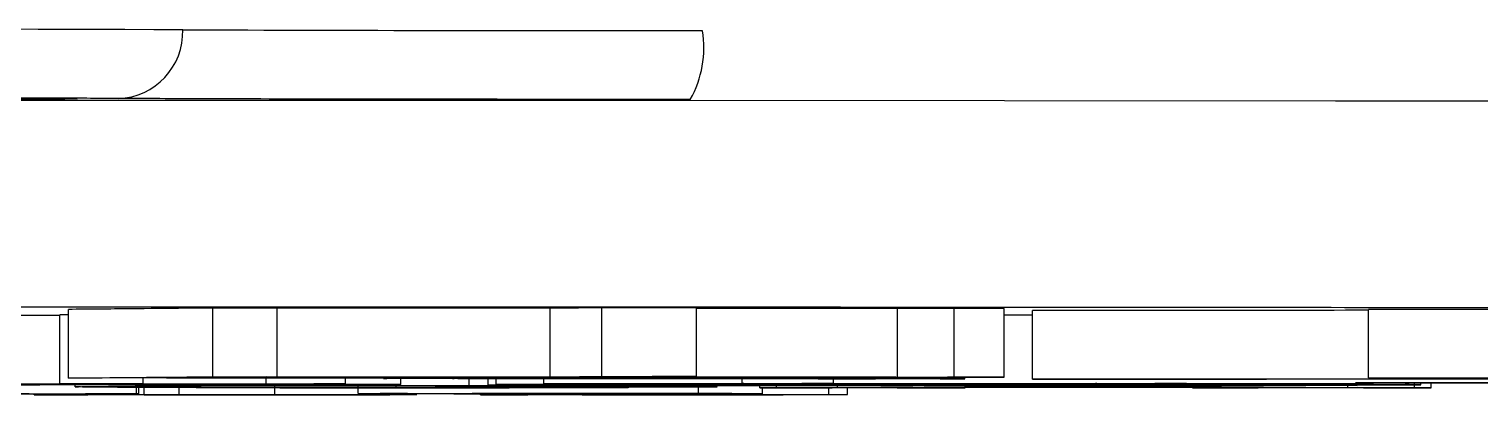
# Model space of a CAD drawing. Header units: millimetres. Extents: x 2223 to 4172, y 741 to 2119.
# Drawn here: x 3107.84 to 3128.98, y 877.68 to 883.02 of the extents above; entities that cross this region are included whole.
import ezdxf

# ---------------------------------------------------------------- set-up
doc = ezdxf.new("R2010")
doc.units = ezdxf.units.MM

msp = doc.modelspace()

# ---------------------------------------------------------------- linework, layer by layer
at = {"color": 7, "linetype": 'Continuous', "lineweight": 25}
for p, q in [((3108.293, 878.842), (3106.733, 878.842)), ((3108.418, 878.849), (3108.293, 878.849)), ((3108.293, 877.849), (3108.293, 878.849)), ((3108.418, 877.93), (3108.418, 878.93)), ((3111.459, 878.948), (3110.519, 878.95)), ((3110.519, 878.95), (3110.519, 877.95)), ((3115.437, 878.946), (3111.459, 878.948)), ((3111.459, 877.948), (3111.459, 878.948)), ((3115.437, 877.946), (3115.437, 878.946)), ((3117.569, 878.952), (3116.19, 878.954)), ((3116.19, 877.954), (3116.19, 878.954)), ((3117.569, 877.952), (3117.569, 878.952)), ((3120.495, 878.944), (3117.569, 878.945)), ((3121.322, 878.945), (3120.495, 878.944)), ((3120.495, 877.944), (3120.495, 878.944)), ((3122.051, 878.942), (3121.322, 878.945)), ((3121.322, 877.945), (3121.322, 878.945)), ((3122.051, 877.942), (3122.051, 878.942)), ((3122.464, 878.846), (3122.051, 878.846)), ((3122.464, 877.915), (3122.464, 878.915)), ((3131.422, 878.925), (3127.354, 878.931)), ((3127.354, 877.931), (3127.354, 878.931)), ((3110.519, 877.95), (3111.459, 877.948)), ((3111.3, 877.947), (3110.634, 877.941)), ((3115.345, 877.945), (3111.3, 877.947)), ((3111.459, 877.948), (3115.437, 877.946)), ((3114.68, 877.946), (3114.68, 877.939)), ((3114.68, 877.939), (3115.345, 877.945)), ((3116.19, 877.954), (3117.569, 877.952)), ((3116.92, 877.951), (3116.38, 877.946)), ((3116.38, 877.946), (3120.495, 877.944)), ((3117.569, 877.952), (3116.92, 877.951)), ((3104.652, 877.838), (3111.645, 877.838)), ((3106.328, 877.842), (3108.351, 877.842)), ((3111.298, 877.841), (3106.444, 877.841)), ((3107.947, 877.838), (3106.56, 877.838)), ((3108.004, 877.824), (3107.311, 877.823)), ((3107.658, 877.834), (3107.947, 877.838)), ((3107.947, 877.834), (3111.53, 877.834)), ((3109.391, 877.833), (3108.004, 877.833)), ((3108.004, 877.833), (3108.004, 877.824)), ((3108.293, 877.849), (3109.507, 877.848)), ((3109.538, 877.931), (3108.418, 877.93)), ((3108.515, 877.802), (3108.515, 877.833)), ((3113.263, 877.838), (3109.045, 877.838)), ((3109.507, 877.848), (3109.102, 877.847)), ((3109.102, 877.847), (3109.102, 877.842)), ((3109.102, 877.842), (3111.298, 877.842)), ((3109.391, 877.824), (3109.391, 877.833)), ((3110.085, 877.825), (3109.391, 877.824)), ((3109.409, 877.702), (3109.409, 877.824)), ((3109.446, 877.702), (3109.446, 877.824)), ((3109.507, 877.848), (3109.507, 877.931)), ((3109.521, 877.685), (3109.521, 877.824)), ((3109.756, 877.933), (3109.538, 877.931)), ((3113.801, 877.931), (3109.756, 877.933)), ((3110.542, 877.94), (3109.848, 877.934)), ((3109.848, 877.934), (3113.894, 877.932)), ((3110.033, 877.684), (3110.033, 877.825)), ((3111.587, 877.833), (3110.085, 877.833)), ((3110.085, 877.833), (3110.085, 877.825)), ((3110.085, 877.824), (3110.085, 877.825)), ((3110.085, 877.823), (3110.085, 877.824)), ((3114.587, 877.938), (3110.542, 877.94)), ((3110.634, 877.941), (3114.68, 877.939)), ((3111.298, 877.847), (3111.298, 877.932)), ((3111.298, 877.842), (3111.298, 877.847)), ((3111.298, 877.847), (3112.454, 877.846)), ((3112.05, 877.841), (3111.298, 877.84)), ((3111.298, 877.84), (3111.298, 877.841)), ((3111.424, 877.684), (3111.424, 877.821)), ((3111.53, 877.834), (3111.53, 877.838)), ((3111.53, 877.834), (3111.934, 877.835)), ((3111.587, 877.824), (3111.587, 877.833)), ((3111.645, 877.838), (3112.339, 877.84)), ((3111.645, 877.838), (3111.645, 877.84)), ((3111.934, 877.835), (3111.934, 877.838)), ((3111.934, 877.835), (3112.743, 877.834)), ((3112.454, 877.846), (3111.992, 877.845)), ((3111.992, 877.845), (3111.994, 877.845)), ((3112.05, 877.841), (3112.05, 877.845)), ((3112.339, 877.84), (3112.339, 877.846)), ((3112.339, 877.84), (3113.263, 877.838)), ((3112.743, 877.834), (3112.339, 877.833)), ((3112.339, 877.833), (3112.339, 877.824)), ((3112.341, 877.824), (3112.341, 877.833)), ((3112.454, 877.846), (3112.454, 877.932)), ((3112.638, 877.703), (3112.638, 877.834)), ((3112.743, 877.834), (3112.743, 877.838)), ((3113.003, 877.931), (3113.003, 877.923)), ((3113.059, 877.924), (3113.801, 877.931)), ((3113.059, 877.924), (3113.059, 877.931)), ((3113.142, 877.818), (3113.142, 877.838)), ((3113.193, 877.788), (3113.193, 877.838)), ((3113.263, 877.838), (3113.263, 877.931)), ((3113.771, 877.799), (3113.771, 877.801)), ((3113.771, 877.801), (3117.865, 877.801)), ((3114.257, 877.799), (3113.771, 877.799)), ((3113.894, 877.939), (3113.894, 877.932)), ((3113.894, 877.932), (3114.587, 877.938)), ((3114.744, 877.931), (3114.048, 877.924)), ((3119.426, 877.918), (3114.166, 877.921)), ((3114.257, 877.817), (3114.257, 877.92)), ((3114.535, 877.827), (3114.535, 877.92)), ((3114.593, 877.826), (3114.535, 877.827)), ((3114.65, 877.835), (3114.65, 877.92)), ((3115.17, 877.834), (3114.65, 877.835)), ((3114.65, 877.835), (3118.291, 877.835)), ((3114.687, 877.922), (3114.687, 877.93)), ((3114.687, 877.922), (3119.342, 877.92)), ((3118.926, 877.928), (3114.744, 877.931)), ((3115.53, 877.938), (3114.836, 877.931)), ((3114.836, 877.931), (3119.018, 877.929)), ((3115.054, 877.816), (3115.054, 877.834)), ((3115.228, 877.792), (3115.228, 877.797)), ((3115.806, 877.822), (3115.286, 877.823)), ((3115.286, 877.823), (3120.718, 877.823)), ((3115.344, 877.846), (3115.344, 877.92)), ((3115.806, 877.845), (3115.344, 877.846)), ((3115.344, 877.846), (3118.291, 877.846)), ((3119.711, 877.936), (3115.53, 877.938)), ((3116.288, 877.945), (3115.622, 877.939)), ((3115.622, 877.939), (3119.804, 877.937)), ((3116.442, 877.845), (3115.806, 877.845)), ((3115.932, 877.818), (3116.57, 877.81)), ((3116.57, 877.81), (3116.085, 877.809)), ((3120.469, 877.943), (3116.288, 877.945)), ((3118.291, 877.845), (3116.442, 877.845)), ((3118.696, 877.834), (3116.557, 877.834)), ((3116.57, 877.834), (3116.57, 877.81)), ((3116.57, 877.798), (3116.57, 877.789)), ((3127.191, 877.822), (3117.193, 877.822)), ((3117.865, 877.799), (3117.46, 877.799)), ((3117.595, 877.705), (3117.595, 877.799)), ((3117.655, 877.828), (3120.718, 877.828)), ((3118.118, 877.827), (3117.655, 877.828)), ((3117.865, 877.801), (3117.865, 877.822)), ((3117.865, 877.801), (3117.865, 877.799)), ((3118.754, 877.828), (3118.118, 877.827)), ((3118.233, 877.85), (3118.233, 877.919)), ((3118.233, 877.85), (3119.563, 877.848)), ((3118.291, 877.835), (3118.291, 877.845)), ((3118.488, 877.788), (3118.488, 877.822)), ((3118.488, 877.787), (3118.488, 877.788)), ((3118.488, 877.788), (3118.731, 877.788)), ((3121.482, 877.787), (3118.488, 877.787)), ((3118.527, 877.702), (3118.527, 877.787)), ((3118.731, 877.788), (3118.731, 877.822)), ((3118.741, 877.927), (3118.741, 877.929)), ((3118.741, 877.927), (3118.926, 877.928)), ((3119.86, 877.927), (3118.741, 877.927)), ((3120.718, 877.828), (3118.754, 877.828)), ((3119.018, 877.929), (3119.711, 877.936)), ((3119.018, 877.936), (3119.018, 877.929)), ((3119.563, 877.848), (3119.1, 877.848)), ((3119.1, 877.848), (3119.1, 877.846)), ((3119.1, 877.846), (3123.435, 877.846)), ((3123.435, 877.845), (3119.1, 877.845)), ((3119.1, 877.845), (3119.1, 877.842)), ((3119.1, 877.842), (3123.435, 877.842)), ((3123.435, 877.841), (3119.1, 877.841)), ((3119.1, 877.841), (3119.1, 877.839)), ((3119.1, 877.839), (3123.435, 877.839)), ((3123.435, 877.838), (3119.1, 877.838)), ((3119.1, 877.838), (3119.1, 877.835)), ((3119.1, 877.835), (3123.435, 877.835)), ((3119.342, 877.92), (3119.342, 877.927)), ((3119.494, 877.692), (3119.494, 877.787)), ((3119.563, 877.848), (3119.563, 877.927)), ((3119.621, 877.79), (3119.621, 877.822)), ((3119.621, 877.79), (3122.773, 877.817)), ((3122.857, 877.834), (3119.736, 877.834)), ((3119.769, 877.691), (3119.769, 877.787)), ((3119.804, 877.937), (3120.469, 877.943)), ((3119.804, 877.943), (3119.804, 877.937)), ((3120.495, 877.944), (3121.322, 877.945)), ((3121.239, 877.798), (3120.511, 877.792)), ((3120.661, 877.834), (3121.99, 877.832)), ((3120.661, 877.834), (3120.661, 877.834)), ((3120.718, 877.823), (3120.718, 877.828)), ((3120.908, 877.926), (3121.245, 877.926)), ((3124.874, 877.798), (3121.239, 877.798)), ((3121.239, 877.788), (3121.239, 877.798)), ((3121.239, 877.788), (3121.482, 877.788)), ((3121.322, 877.945), (3122.051, 877.942)), ((3122.051, 877.942), (3121.335, 877.942)), ((3123.097, 877.814), (3121.401, 877.799)), ((3121.401, 877.799), (3124.793, 877.799)), ((3121.99, 877.832), (3121.47, 877.832)), ((3121.47, 877.832), (3121.47, 877.828)), ((3121.47, 877.828), (3123.03, 877.828)), ((3124.764, 877.828), (3121.47, 877.828)), ((3121.47, 877.828), (3121.47, 877.823)), ((3121.47, 877.823), (3125.111, 877.823)), ((3121.476, 877.919), (3121.476, 877.942)), ((3121.482, 877.788), (3121.482, 877.798)), ((3121.482, 877.788), (3121.482, 877.787)), ((3121.99, 877.832), (3121.99, 877.834)), ((3122.512, 877.915), (3122.464, 877.915)), ((3122.773, 877.817), (3122.773, 877.822)), ((3122.773, 877.817), (3123.984, 877.818)), ((3123.03, 877.828), (3123.03, 877.838)), ((3123.03, 877.828), (3123.724, 877.83)), ((3123.178, 877.814), (3123.097, 877.814)), ((3124.793, 877.799), (3123.178, 877.814)), ((3127.942, 877.834), (3123.203, 877.834)), ((3123.377, 877.85), (3124.706, 877.849)), ((3123.435, 877.842), (3123.435, 877.845)), ((3123.435, 877.839), (3123.435, 877.841)), ((3123.435, 877.835), (3123.435, 877.838)), ((3123.724, 877.83), (3124.764, 877.828)), ((3123.984, 877.818), (3123.984, 877.822)), ((3123.984, 877.818), (3127.055, 877.79)), ((3124.706, 877.849), (3124.244, 877.848)), ((3124.244, 877.848), (3124.244, 877.846)), ((3124.244, 877.846), (3125.573, 877.846)), ((3127.422, 877.845), (3124.244, 877.845)), ((3124.244, 877.845), (3124.244, 877.835)), ((3124.244, 877.835), (3125.631, 877.835)), ((3124.79, 877.788), (3124.79, 877.798)), ((3124.79, 877.787), (3124.79, 877.788)), ((3124.79, 877.788), (3125.113, 877.788)), ((3128.269, 877.787), (3124.79, 877.787)), ((3125.68, 877.791), (3124.874, 877.798)), ((3125.111, 877.823), (3125.111, 877.834)), ((3125.111, 877.823), (3125.977, 877.825)), ((3125.113, 877.788), (3125.113, 877.796)), ((3125.573, 877.846), (3126.324, 877.848)), ((3125.631, 877.835), (3125.631, 877.845)), ((3125.631, 877.835), (3126.613, 877.837)), ((3125.977, 877.825), (3127.191, 877.822)), ((3126.324, 877.848), (3127.422, 877.845)), ((3126.613, 877.837), (3126.613, 877.845)), ((3126.613, 877.837), (3127.942, 877.834)), ((3127.055, 877.79), (3127.055, 877.822)), ((3127.498, 877.929), (3127.354, 877.931)), ((3127.354, 877.931), (3131.422, 877.925)), ((3127.422, 877.845), (3127.422, 877.858)), ((3127.942, 877.834), (3127.942, 877.856)), ((3128.026, 877.788), (3128.026, 877.855)), ((3128.026, 877.788), (3128.269, 877.788)), ((3128.116, 877.829), (3128.116, 877.855)), ((3128.116, 877.829), (3128.116, 877.829)), ((3128.269, 877.788), (3128.269, 877.855)), ((3128.269, 877.788), (3128.269, 877.787)), ((3131.178, 877.924), (3128.975, 877.927)), ((3106.988, 877.702), (3109.409, 877.702)), ((3108.696, 877.685), (3107.845, 877.7)), ((3107.92, 877.684), (3107.92, 877.699)), ((3107.956, 877.683), (3107.92, 877.684)), ((3107.92, 877.684), (3108.28, 877.684)), ((3113.264, 877.684), (3107.956, 877.683)), ((3108.28, 877.684), (3108.28, 877.692)), ((3108.669, 877.701), (3109.521, 877.685)), ((3109.446, 877.702), (3109.085, 877.702)), ((3109.409, 877.702), (3109.446, 877.702)), ((3110.033, 877.684), (3111.424, 877.684)), ((3112.638, 877.703), (3117.595, 877.705)), ((3112.705, 877.702), (3112.638, 877.703)), ((3112.958, 877.703), (3112.705, 877.702)), ((3113.225, 877.689), (3113.495, 877.689)), ((3113.495, 877.689), (3113.264, 877.684)), ((3115.092, 877.686), (3113.503, 877.702)), ((3114.312, 877.702), (3115.002, 877.696)), ((3114.422, 877.685), (3114.422, 877.693)), ((3114.489, 877.685), (3114.422, 877.685)), ((3114.422, 877.685), (3114.724, 877.685)), ((3119.646, 877.687), (3114.489, 877.685)), ((3116.094, 877.704), (3114.678, 877.703)), ((3114.724, 877.685), (3114.724, 877.69)), ((3115.002, 877.696), (3115.002, 877.703)), ((3115.002, 877.696), (3116.468, 877.696)), ((3116.533, 877.696), (3115.067, 877.695)), ((3115.067, 877.695), (3115.901, 877.687)), ((3115.901, 877.687), (3115.901, 877.695)), ((3116.444, 877.686), (3116.444, 877.696)), ((3116.444, 877.686), (3117.758, 877.687)), ((3117.14, 877.699), (3117.442, 877.7)), ((3117.205, 877.699), (3117.14, 877.699)), ((3117.442, 877.7), (3118.097, 877.693)), ((3117.595, 877.705), (3118.527, 877.702)), ((3117.795, 877.693), (3117.751, 877.694)), ((3117.758, 877.687), (3117.758, 877.693)), ((3118.097, 877.693), (3117.795, 877.693)), ((3118.527, 877.702), (3118.298, 877.702)), ((3119.494, 877.692), (3119.769, 877.691)), ((3119.769, 877.691), (3119.646, 877.687))]:
    msp.add_line(p, q, dxfattribs=at)
at = {"color": 7, "linetype": 'Continuous', "lineweight": 25, "flags": 128}
for points in [[(3131.578, 881.963), (3126.874, 881.967), (3122.053, 881.97), (3117.138, 881.973), (3112.155, 881.975), (3107.128, 881.976), (3102.082, 881.976), (3097.043, 881.975), (3092.034, 881.974), (3087.082, 881.972), (3082.212, 881.969)], [(3107.021, 882.007), (3107.847, 882.005), (3108.367, 882.002), (3108.544, 881.999)], [(3108.544, 881.999), (3108.367, 881.996), (3107.847, 881.994), (3107.021, 881.991)], [(3127.167, 877.86), (3127.352, 877.863), (3127.891, 877.865), (3128.73, 877.867), (3129.787, 877.868), (3130.959, 877.869), (3132.131, 877.868), (3133.188, 877.867), (3134.027, 877.865), (3134.566, 877.863), (3134.751, 877.86), (3134.566, 877.858), (3134.027, 877.856), (3133.188, 877.854), (3132.131, 877.853), (3130.959, 877.852), (3129.787, 877.853), (3128.73, 877.854), (3127.891, 877.856), (3127.352, 877.858), (3127.167, 877.86)], [(3127.988, 877.86), (3128.167, 877.863), (3128.683, 877.865), (3129.473, 877.866), (3130.443, 877.867), (3131.475, 877.867), (3132.445, 877.866), (3133.235, 877.865), (3133.751, 877.863), (3133.93, 877.86), (3133.751, 877.858), (3133.235, 877.856), (3132.445, 877.855), (3131.475, 877.854), (3130.443, 877.854), (3129.473, 877.855), (3128.683, 877.856), (3128.167, 877.858), (3127.988, 877.86)]]:
    msp.add_lwpolyline(points, dxfattribs=at)
at = {"color": 7, "linetype": 'Continuous', "lineweight": 25}
for centre, radius, start, end in [((3103.344, -1109.298), 1992.314, 89.806162, 90.193839), ((3109.114, 882.974), 0.971, 272.0036, 1.8174), ((3117.217, 2758.077), 1875.085, 269.782038, 270.013422), ((3116.114, 882.75), 1.561, 330.8519, 8.9032)]:
    msp.add_arc(centre, radius, start, end, dxfattribs=at)
for points, knots in [([(3109.148, 882.004), (3108.884, 882.005), (3108.343, 882.008), (3106.925, 882.01), (3105.208, 882.012), (3103.344, 882.013), (3101.48, 882.012), (3099.763, 882.01), (3098.345, 882.008), (3097.804, 882.005), (3097.54, 882.004)], [0, 0, 0, 0, 0.122089, 0.25, 0.377911, 0.5, 0.622089, 0.75, 0.877911, 1, 1, 1, 1]), ([(3117.478, 881.989), (3116.575, 881.99), (3114.738, 881.991), (3112.324, 881.994), (3110.334, 881.998), (3109.539, 882.002), (3109.148, 882.004)], [0, 0, 0, 0, 0.245796, 0.5, 0.754204, 1, 1, 1, 1]), ([(3034.899, 878.825), (3034.946, 878.829), (3035.053, 878.837), (3035.923, 878.85), (3037.403, 878.863), (3039.579, 878.877), (3042.409, 878.89), (3045.923, 878.903), (3050.077, 878.915), (3054.821, 878.927), (3060.082, 878.937), (3065.774, 878.946), (3071.797, 878.953), (3078.02, 878.959), (3084.385, 878.964), (3090.738, 878.967), (3097.077, 878.969), (3103.344, 878.97), (3109.611, 878.969), (3115.95, 878.967), (3122.303, 878.964), (3128.668, 878.959), (3134.891, 878.953), (3140.914, 878.946), (3146.606, 878.937), (3151.867, 878.927), (3156.611, 878.915), (3160.765, 878.903), (3164.279, 878.89), (3167.109, 878.877), (3169.285, 878.863), (3170.766, 878.85), (3171.637, 878.837), (3171.744, 878.829), (3171.792, 878.825)], [0, 0, 0, 0, 0.023828, 0.053273, 0.084485, 0.115699, 0.147957, 0.180726, 0.213842, 0.247136, 0.28043, 0.313546, 0.346314, 0.378573, 0.409785, 0.440999, 0.470442, 0.499888, 0.529332, 0.558778, 0.58999, 0.621203, 0.653462, 0.68623, 0.719347, 0.752641, 0.785934, 0.819051, 0.851819, 0.884078, 0.915289, 0.946503, 0.975948, 1, 1, 1, 1]), ([(3110.519, 878.95), (3110.387, 878.949), (3110.012, 878.945), (3109.323, 878.938), (3108.72, 878.933), (3108.418, 878.93)], [0, 0, 0, 0, 0.212583, 0.606196, 1, 1, 1, 1]), ([(3116.19, 878.954), (3116.127, 878.953), (3116.002, 878.952), (3115.753, 878.949), (3115.559, 878.947), (3115.437, 878.946)], [0, 0, 0, 0, 0.272745, 0.545491, 1, 1, 1, 1]), ([(3127.354, 878.917), (3126.468, 878.916), (3124.874, 878.915), (3123.205, 878.915), (3122.464, 878.915)], [0, 0, 0, 0, 0.55606, 1, 1, 1, 1]), ([(3108.418, 877.93), (3108.583, 877.932), (3109.053, 877.936), (3109.775, 877.942), (3110.271, 877.947), (3110.519, 877.95)], [0, 0, 0, 0, 0.212581, 0.606192, 1, 1, 1, 1]), ([(3115.437, 877.946), (3115.512, 877.947), (3115.66, 877.948), (3115.913, 877.951), (3116.083, 877.953), (3116.19, 877.954)], [0, 0, 0, 0, 0.2727442, 0.5454921, 1, 1, 1, 1]), ([(3109.045, 877.838), (3108.922, 877.837), (3108.676, 877.837), (3108.302, 877.836), (3108.086, 877.835), (3107.947, 877.834)], [0, 0, 0, 0, 0.259762, 0.519402, 1, 1, 1, 1]), ([(3108.349, 877.843), (3108.349, 877.843), (3108.348, 877.844), (3108.34, 877.846), (3108.311, 877.848), (3108.293, 877.849)], [0, 0, 0, 0, 0.1670531, 0.5016287, 1, 1, 1, 1]), ([(3108.515, 877.802), (3108.544, 877.803), (3108.617, 877.807), (3109.371, 877.812), (3110.522, 877.815), (3111.6, 877.817), (3112.522, 877.818), (3113.039, 877.818), (3113.142, 877.818)], [0, 0, 0, 0, 0.211208, 0.543916, 0.70607, 0.836311, 0.967456, 1, 1, 1, 1]), ([(3113.187, 877.787), (3112.6, 877.787), (3111.608, 877.788), (3110.434, 877.789), (3109.399, 877.792), (3108.664, 877.797), (3108.561, 877.8), (3108.515, 877.802)], [0, 0, 0, 0, 0.187422, 0.316972, 0.445984, 0.752119, 1, 1, 1, 1]), ([(3113.091, 877.816), (3112.853, 877.816), (3112.38, 877.816), (3111.63, 877.815), (3110.824, 877.813), (3110.187, 877.81), (3109.9, 877.806), (3109.872, 877.803), (3109.858, 877.802)], [0, 0, 0, 0, 0.087728, 0.173959, 0.328461, 0.554861, 0.777023, 1, 1, 1, 1]), ([(3109.858, 877.802), (3109.887, 877.801), (3109.946, 877.798), (3110.401, 877.794), (3110.936, 877.791), (3111.633, 877.789), (3112.391, 877.789), (3112.938, 877.788), (3113.193, 877.788)], [0, 0, 0, 0, 0.254742, 0.50973, 0.682774, 0.792634, 0.903219, 1, 1, 1, 1]), ([(3110.085, 877.824), (3110.251, 877.824), (3110.581, 877.824), (3110.967, 877.824), (3111.24, 877.824), (3111.381, 877.824), (3111.484, 877.824), (3111.545, 877.824), (3111.581, 877.824), (3111.585, 877.824), (3111.587, 877.824)], [0, 0, 0, 0, 0.291265, 0.577908, 0.673859, 0.770575, 0.821169, 0.872133, 0.929983, 1, 1, 1, 1]), ([(3111.356, 877.821), (3111.322, 877.822), (3111.256, 877.822), (3110.958, 877.823), (3110.561, 877.823), (3110.239, 877.823), (3110.085, 877.823)], [0, 0, 0, 0, 0.215567, 0.407136, 0.716043, 1, 1, 1, 1]), ([(3112.339, 877.824), (3112.336, 877.824), (3112.331, 877.823), (3112.15, 877.822), (3111.832, 877.822), (3111.534, 877.821), (3111.356, 877.821)], [0, 0, 0, 0, 0.273904, 0.481798, 0.689877, 1, 1, 1, 1]), ([(3112.002, 877.843), (3112.006, 877.843), (3112.014, 877.842), (3112.038, 877.841), (3112.05, 877.841)], [0, 0, 0, 0, 0.499804, 1, 1, 1, 1]), ([(3114.166, 877.921), (3113.971, 877.921), (3113.647, 877.921), (3113.268, 877.921), (3113.059, 877.922), (3112.978, 877.923), (3113.028, 877.924), (3113.059, 877.924)], [0, 0, 0, 0, 0.2631806, 0.4361155, 0.6100885, 0.7625762, 1, 1, 1, 1]), ([(3116.085, 877.809), (3115.877, 877.811), (3115.574, 877.813), (3114.8, 877.815), (3114.008, 877.816), (3113.392, 877.816), (3113.091, 877.816)], [0, 0, 0, 0, 0.421189, 0.615596, 0.812628, 1, 1, 1, 1]), ([(3113.142, 877.818), (3113.28, 877.818), (3113.541, 877.817), (3113.913, 877.817), (3114.142, 877.817), (3114.257, 877.817)], [0, 0, 0, 0, 0.356459, 0.6762528, 1, 1, 1, 1]), ([(3115.363, 877.789), (3115.083, 877.788), (3114.51, 877.787), (3113.715, 877.787), (3113.274, 877.787), (3113.187, 877.787)], [0, 0, 0, 0, 0.432658, 0.887677, 1, 1, 1, 1]), ([(3113.193, 877.788), (3113.532, 877.788), (3114.045, 877.789), (3114.663, 877.789), (3115.022, 877.79), (3115.176, 877.791), (3115.214, 877.791), (3115.228, 877.792)], [0, 0, 0, 0, 0.362877, 0.547963, 0.734409, 0.906428, 1, 1, 1, 1]), ([(3114.048, 877.924), (3114.021, 877.924), (3113.992, 877.924), (3114.034, 877.923), (3114.037, 877.923)], [0, 0, 0, 0, 0.932699, 1, 1, 1, 1]), ([(3114.09, 877.923), (3114.128, 877.923), (3114.217, 877.922), (3114.436, 877.922), (3114.606, 877.922), (3114.687, 877.922)], [0, 0, 0, 0, 0.272877, 0.648333, 1, 1, 1, 1]), ([(3114.257, 877.817), (3114.322, 877.817), (3114.453, 877.817), (3114.712, 877.817), (3114.918, 877.816), (3115.054, 877.816)], [0, 0, 0, 0, 0.251708, 0.503436, 1, 1, 1, 1]), ([(3115.228, 877.797), (3115.221, 877.798), (3115.211, 877.798), (3115.075, 877.799), (3114.875, 877.799), (3114.589, 877.799), (3114.373, 877.799), (3114.257, 877.799)], [0, 0, 0, 0, 0.2578562, 0.4223337, 0.5883002, 0.7795784, 1, 1, 1, 1]), ([(3114.535, 877.827), (3115.131, 877.827), (3116.162, 877.829), (3117.626, 877.831), (3118.3, 877.833), (3118.696, 877.834)], [0, 0, 0, 0, 0.36202, 0.6263638, 1, 1, 1, 1]), ([(3119.736, 877.834), (3119.335, 877.833), (3118.326, 877.83), (3116.44, 877.828), (3115.039, 877.827), (3114.593, 877.826)], [0, 0, 0, 0, 0.3105248, 0.7800713, 1, 1, 1, 1]), ([(3115.054, 877.816), (3115.184, 877.816), (3115.439, 877.816), (3115.744, 877.817), (3115.872, 877.817), (3115.932, 877.818)], [0, 0, 0, 0, 0.3565311, 0.6963223, 1, 1, 1, 1]), ([(3116.557, 877.834), (3116.391, 877.834), (3116.074, 877.834), (3115.61, 877.834), (3115.317, 877.834), (3115.17, 877.834)], [0, 0, 0, 0, 0.35686, 0.67714, 1, 1, 1, 1]), ([(3116.007, 877.789), (3115.936, 877.789), (3115.772, 877.789), (3115.54, 877.789), (3115.416, 877.789), (3115.363, 877.789)], [0, 0, 0, 0, 0.301306, 0.696717, 1, 1, 1, 1]), ([(3117.193, 877.822), (3117.026, 877.822), (3116.71, 877.822), (3116.245, 877.822), (3115.953, 877.822), (3115.806, 877.822)], [0, 0, 0, 0, 0.35686, 0.67714, 1, 1, 1, 1]), ([(3116.57, 877.789), (3116.526, 877.789), (3116.438, 877.789), (3116.276, 877.789), (3116.127, 877.789), (3116.027, 877.789), (3116.007, 877.789)], [0, 0, 0, 0, 0.252541, 0.505388, 0.89895, 1, 1, 1, 1]), ([(3117.46, 877.799), (3117.327, 877.799), (3117.103, 877.799), (3116.836, 877.799), (3116.666, 877.799), (3116.58, 877.798), (3116.573, 877.798), (3116.57, 877.798)], [0, 0, 0, 0, 0.277602, 0.465557, 0.653489, 0.849158, 1, 1, 1, 1]), ([(3118.291, 877.846), (3118.29, 877.846), (3118.287, 877.847), (3118.272, 877.848), (3118.248, 877.849), (3118.233, 877.85)], [0, 0, 0, 0, 0.279578, 0.559168, 1, 1, 1, 1]), ([(3118.731, 877.788), (3118.854, 877.788), (3119.064, 877.789), (3119.32, 877.789), (3119.505, 877.789), (3119.58, 877.79), (3119.612, 877.79), (3119.621, 877.79)], [0, 0, 0, 0, 0.268165, 0.456817, 0.645375, 0.906381, 1, 1, 1, 1]), ([(3119.342, 877.92), (3119.432, 877.92), (3119.596, 877.92), (3119.824, 877.92), (3120.003, 877.92), (3120.263, 877.921), (3120.478, 877.923), (3120.741, 877.925), (3120.908, 877.926)], [0, 0, 0, 0, 0.07162, 0.129699, 0.187858, 0.251244, 0.523134, 1, 1, 1, 1]), ([(3121.476, 877.919), (3121.312, 877.919), (3121.034, 877.918), (3120.447, 877.918), (3119.917, 877.918), (3119.568, 877.918), (3119.426, 877.918)], [0, 0, 0, 0, 0.312528, 0.530177, 0.809183, 1, 1, 1, 1]), ([(3121.335, 877.942), (3121.186, 877.94), (3120.89, 877.938), (3120.38, 877.933), (3120.054, 877.929), (3119.86, 877.927)], [0, 0, 0, 0, 0.289148, 0.578294, 1, 1, 1, 1]), ([(3120.511, 877.792), (3120.5, 877.792), (3120.479, 877.792), (3120.446, 877.791), (3120.436, 877.791), (3120.43, 877.791)], [0, 0, 0, 0, 0.25022, 0.500508, 1, 1, 1, 1]), ([(3120.43, 877.791), (3120.439, 877.79), (3120.453, 877.79), (3120.531, 877.789), (3120.628, 877.789), (3120.782, 877.789), (3120.992, 877.788), (3121.153, 877.788), (3121.239, 877.788)], [0, 0, 0, 0, 0.284135, 0.450473, 0.560568, 0.671794, 0.825494, 1, 1, 1, 1]), ([(3120.718, 877.828), (3120.717, 877.829), (3120.713, 877.83), (3120.696, 877.832), (3120.673, 877.833), (3120.661, 877.834)], [0, 0, 0, 0, 0.39313, 0.696516, 1, 1, 1, 1]), ([(3121.245, 877.926), (3121.175, 877.926), (3121.042, 877.924), (3120.905, 877.922), (3121.011, 877.921), (3121.268, 877.92), (3121.446, 877.919), (3121.476, 877.919)], [0, 0, 0, 0, 0.2884014, 0.5546776, 0.7569491, 0.9590558, 1, 1, 1, 1]), ([(3122.464, 877.915), (3123.133, 877.915), (3124.385, 877.915), (3126.201, 877.916), (3128.244, 877.918), (3129.901, 877.921), (3130.851, 877.923), (3131.178, 877.924)], [0, 0, 0, 0, 0.198997, 0.37265, 0.545625, 0.843257, 1, 1, 1, 1]), ([(3132.026, 877.923), (3131.603, 877.922), (3130.537, 877.919), (3128.314, 877.915), (3125.373, 877.914), (3123.464, 877.915), (3122.512, 877.915)], [0, 0, 0, 0, 0.185716, 0.467958, 0.734859, 1, 1, 1, 1]), ([(3127.075, 877.827), (3126.464, 877.828), (3125.239, 877.829), (3123.733, 877.831), (3123.114, 877.833), (3122.857, 877.834)], [0, 0, 0, 0, 0.367157, 0.736287, 1, 1, 1, 1]), ([(3123.203, 877.834), (3123.692, 877.833), (3124.805, 877.831), (3126.643, 877.83), (3127.806, 877.83), (3128.116, 877.829)], [0, 0, 0, 0, 0.364385, 0.830851, 1, 1, 1, 1]), ([(3123.435, 877.846), (3123.434, 877.846), (3123.431, 877.847), (3123.418, 877.848), (3123.393, 877.849), (3123.377, 877.85)], [0, 0, 0, 0, 0.2708249, 0.5416574, 1, 1, 1, 1]), ([(3125.113, 877.788), (3125.2, 877.788), (3125.341, 877.788), (3125.509, 877.789), (3125.617, 877.789), (3125.69, 877.789), (3125.741, 877.789), (3125.753, 877.789), (3125.761, 877.79)], [0, 0, 0, 0, 0.25713, 0.418126, 0.515419, 0.613557, 0.771961, 1, 1, 1, 1]), ([(3125.761, 877.79), (3125.759, 877.79), (3125.757, 877.79), (3125.742, 877.79), (3125.704, 877.791), (3125.68, 877.791)], [0, 0, 0, 0, 0.25103, 0.502225, 1, 1, 1, 1]), ([(3127.055, 877.79), (3127.097, 877.79), (3127.181, 877.79), (3127.367, 877.789), (3127.628, 877.789), (3127.854, 877.788), (3127.989, 877.788), (3128.026, 877.788)], [0, 0, 0, 0, 0.25387, 0.509596, 0.715202, 0.920342, 1, 1, 1, 1]), ([(3128.116, 877.829), (3127.991, 877.829), (3127.739, 877.829), (3127.424, 877.828), (3127.199, 877.828), (3127.105, 877.828), (3127.081, 877.827), (3127.075, 877.827)], [0, 0, 0, 0, 0.282135, 0.566109, 0.757606, 0.950164, 1, 1, 1, 1]), ([(3128.975, 877.927), (3128.838, 877.928), (3128.564, 877.928), (3128.075, 877.929), (3127.709, 877.929), (3127.498, 877.929)], [0, 0, 0, 0, 0.296385, 0.592978, 1, 1, 1, 1]), ([(3107.845, 877.7), (3107.832, 877.7), (3107.812, 877.701), (3107.731, 877.701), (3107.636, 877.701), (3107.497, 877.701), (3107.394, 877.701), (3107.332, 877.701)], [0, 0, 0, 0, 0.282665, 0.424863, 0.567605, 0.744514, 1, 1, 1, 1]), ([(3108.28, 877.684), (3108.369, 877.684), (3108.493, 877.684), (3108.626, 877.684), (3108.684, 877.684), (3108.707, 877.684), (3108.7, 877.685), (3108.696, 877.685)], [0, 0, 0, 0, 0.36734, 0.515297, 0.663697, 0.845087, 1, 1, 1, 1]), ([(3109.085, 877.702), (3109.012, 877.702), (3108.899, 877.701), (3108.77, 877.701), (3108.695, 877.701), (3108.661, 877.701), (3108.666, 877.701), (3108.669, 877.701)], [0, 0, 0, 0, 0.311431, 0.483158, 0.654996, 0.813001, 1, 1, 1, 1]), ([(3109.521, 877.685), (3109.53, 877.685), (3109.547, 877.684), (3109.624, 877.684), (3109.734, 877.684), (3109.876, 877.684), (3109.982, 877.684), (3110.033, 877.684)], [0, 0, 0, 0, 0.226887, 0.389122, 0.551824, 0.783972, 1, 1, 1, 1]), ([(3111.424, 877.684), (3111.671, 877.684), (3112.147, 877.685), (3112.696, 877.686), (3113.064, 877.687), (3113.166, 877.688), (3113.225, 877.689)], [0, 0, 0, 0, 0.254501, 0.491089, 0.704746, 1, 1, 1, 1]), ([(3113.503, 877.702), (3113.487, 877.702), (3113.462, 877.702), (3113.381, 877.702), (3113.283, 877.703), (3113.136, 877.703), (3113.026, 877.703), (3112.958, 877.703)], [0, 0, 0, 0, 0.243865, 0.391737, 0.541046, 0.710969, 1, 1, 1, 1]), ([(3114.678, 877.703), (3114.6, 877.703), (3114.482, 877.703), (3114.361, 877.703), (3114.304, 877.703), (3114.293, 877.702), (3114.306, 877.702), (3114.312, 877.702)], [0, 0, 0, 0, 0.339866, 0.516986, 0.694619, 0.862206, 1, 1, 1, 1]), ([(3114.724, 877.685), (3114.814, 877.685), (3114.94, 877.685), (3115.061, 877.686), (3115.109, 877.686), (3115.113, 877.686), (3115.097, 877.686), (3115.092, 877.686)], [0, 0, 0, 0, 0.37884, 0.527566, 0.676229, 0.889817, 1, 1, 1, 1]), ([(3115.901, 877.687), (3115.921, 877.687), (3115.951, 877.686), (3116.051, 877.686), (3116.17, 877.686), (3116.306, 877.686), (3116.402, 877.686), (3116.444, 877.686)], [0, 0, 0, 0, 0.271137, 0.427796, 0.584166, 0.818016, 1, 1, 1, 1]), ([(3118.298, 877.702), (3118.108, 877.702), (3117.728, 877.703), (3117.089, 877.704), (3116.502, 877.704), (3116.204, 877.704), (3116.094, 877.704)], [0, 0, 0, 0, 0.324948, 0.652823, 0.870839, 1, 1, 1, 1]), ([(3116.468, 877.696), (3116.599, 877.696), (3116.812, 877.696), (3117.062, 877.697), (3117.197, 877.697), (3117.265, 877.698), (3117.242, 877.698), (3117.211, 877.699), (3117.205, 877.699)], [0, 0, 0, 0, 0.2467259, 0.3998867, 0.5540311, 0.6957626, 0.9510683, 1, 1, 1, 1]), ([(3117.751, 877.694), (3117.697, 877.694), (3117.617, 877.695), (3117.375, 877.695), (3117.135, 877.696), (3116.84, 877.696), (3116.645, 877.696), (3116.533, 877.696)], [0, 0, 0, 0, 0.333895, 0.499037, 0.66578, 0.808284, 1, 1, 1, 1]), ([(3117.758, 877.687), (3118.049, 877.687), (3118.549, 877.687), (3119.065, 877.688), (3119.376, 877.69), (3119.451, 877.691), (3119.494, 877.692)], [0, 0, 0, 0, 0.295552, 0.509146, 0.721996, 1, 1, 1, 1])]:
    msp.add_open_spline(points, degree=3, knots=knots, dxfattribs=at)

doc.saveas('drawing.dxf')
